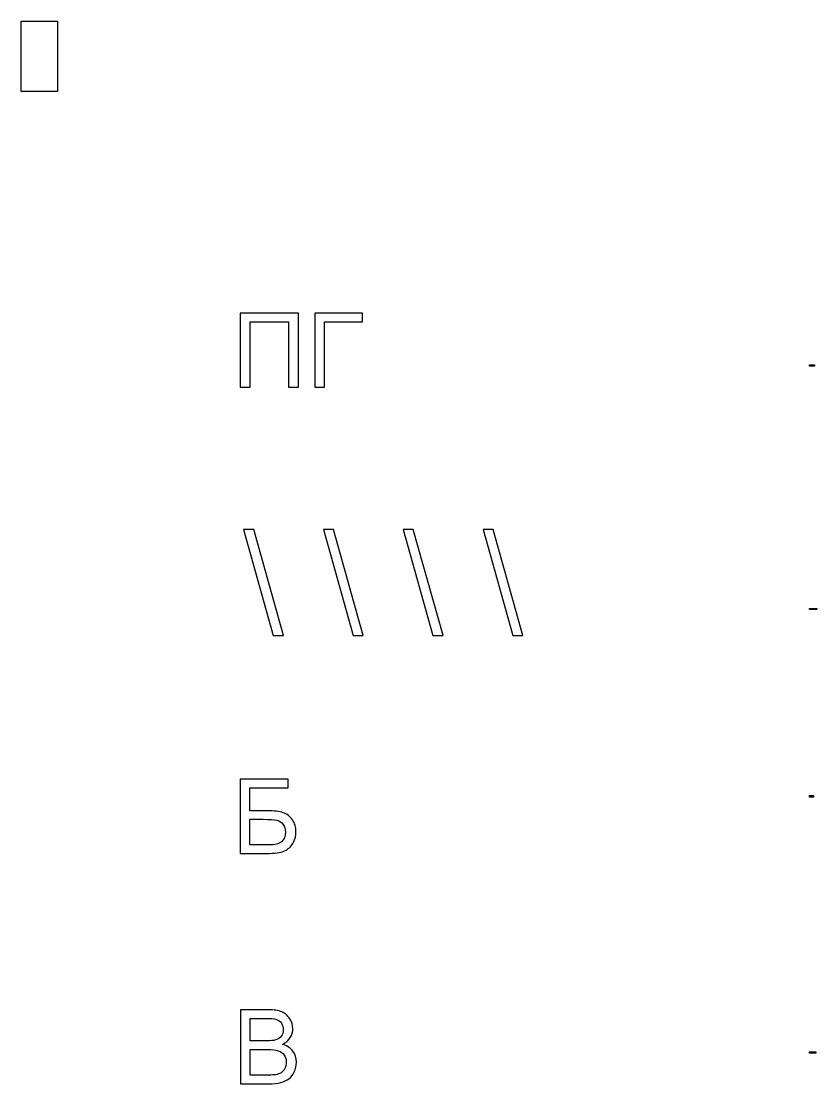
# Model space of a CAD drawing. Header units: millimetres. Extents: x -853 to 438, y -124 to 1504.
# Drawn here: x 178 to 373.4, y 785.7 to 1046.7 of the extents above; entities that cross this region are included whole.
import ezdxf

# ---------------------------------------------------------------- set-up
doc = ezdxf.new("R2010")
doc.units = ezdxf.units.MM
doc.header["$MEASUREMENT"] = 0
doc.header["$XCLIPFRAME"] = 0
doc.layers.add('layer 1', color=7, linetype='Continuous', plot=False)
picture_1 = doc.add_image_def('image1.png', size_in_pixel=(45983, 89630))
picture_2 = doc.add_image_def('image11.png', size_in_pixel=(7948, 1879))
picture_3 = doc.add_image_def('image12.png', size_in_pixel=(5230, 2367))
picture_4 = doc.add_image_def('image13.png', size_in_pixel=(9087, 1374))
picture_5 = doc.add_image_def('image14.png', size_in_pixel=(6372, 1851))

msp = doc.modelspace()

# ---------------------------------------------------------------- linework, layer by layer
at = {"layer": 'layer 1', "color": 142}
for points, knots in [([(231.83, 975.02), (231.83, 975.02), (246.11, 975.02), (246.11, 975.02), (246.11, 975.02), (246.11, 956.83), (246.11, 956.83), (246.11, 956.83), (243.7, 956.83), (243.7, 956.83), (243.7, 956.83), (243.7, 972.89), (243.7, 972.89), (243.7, 972.89), (234.25, 972.89), (234.25, 972.89), (234.25, 972.89), (234.25, 956.83), (234.25, 956.83), (234.25, 956.83), (231.83, 956.83), (231.83, 956.83), (231.83, 956.83), (231.83, 975.02), (231.83, 975.02)], [0, 0, 0, 0, 0.125, 0.125, 0.125, 0.25, 0.25, 0.25, 0.375, 0.375, 0.375, 0.5, 0.5, 0.5, 0.625, 0.625, 0.625, 0.75, 0.75, 0.75, 0.875, 0.875, 0.875, 1, 1, 1, 1]), ([(250.12, 975.02), (250.12, 975.02), (261.88, 975.02), (261.88, 975.02), (261.88, 975.02), (261.88, 972.89), (261.88, 972.89), (261.88, 972.89), (252.53, 972.89), (252.53, 972.89), (252.53, 972.89), (252.53, 956.83), (252.53, 956.83), (252.53, 956.83), (250.12, 956.83), (250.12, 956.83), (250.12, 956.83), (250.12, 975.02), (250.12, 975.02)], [0, 0, 0, 0, 0.166667, 0.166667, 0.166667, 0.333333, 0.333333, 0.333333, 0.5, 0.5, 0.5, 0.666667, 0.666667, 0.666667, 0.833333, 0.833333, 0.833333, 1, 1, 1, 1]), ([(239.94, 895.8), (239.94, 895.8), (232.63, 921.91), (232.63, 921.91), (232.63, 921.91), (235.12, 921.91), (235.12, 921.91), (235.12, 921.91), (242.42, 895.8), (242.42, 895.8), (242.42, 895.8), (239.94, 895.8), (239.94, 895.8)], [0, 0, 0, 0, 0.25, 0.25, 0.25, 0.5, 0.5, 0.5, 0.75, 0.75, 0.75, 1, 1, 1, 1]), ([(259.54, 895.8), (259.54, 895.8), (252.24, 921.91), (252.24, 921.91), (252.24, 921.91), (254.72, 921.91), (254.72, 921.91), (254.72, 921.91), (262.02, 895.8), (262.02, 895.8), (262.02, 895.8), (259.54, 895.8), (259.54, 895.8)], [0, 0, 0, 0, 0.25, 0.25, 0.25, 0.5, 0.5, 0.5, 0.75, 0.75, 0.75, 1, 1, 1, 1]), ([(279.14, 895.8), (279.14, 895.8), (271.84, 921.91), (271.84, 921.91), (271.84, 921.91), (274.32, 921.91), (274.32, 921.91), (274.32, 921.91), (281.62, 895.8), (281.62, 895.8), (281.62, 895.8), (279.14, 895.8), (279.14, 895.8)], [0, 0, 0, 0, 0.25, 0.25, 0.25, 0.5, 0.5, 0.5, 0.75, 0.75, 0.75, 1, 1, 1, 1]), ([(298.74, 895.8), (298.74, 895.8), (291.44, 921.91), (291.44, 921.91), (291.44, 921.91), (293.92, 921.91), (293.92, 921.91), (293.92, 921.91), (301.23, 895.8), (301.23, 895.8), (301.23, 895.8), (298.74, 895.8), (298.74, 895.8)], [0, 0, 0, 0, 0.25, 0.25, 0.25, 0.5, 0.5, 0.5, 0.75, 0.75, 0.75, 1, 1, 1, 1]), ([(231.79, 860.51), (231.79, 860.51), (243.6, 860.51), (243.6, 860.51), (243.6, 860.51), (243.6, 858.38), (243.6, 858.38), (243.6, 858.38), (234.21, 858.38), (234.21, 858.38), (234.21, 858.38), (234.21, 852.76), (234.21, 852.76), (234.21, 852.76), (238.55, 852.76), (238.55, 852.76), (240.15, 852.76), (241.43, 852.61), (242.38, 852.3), (243.32, 852), (244.08, 851.42), (244.65, 850.57), (245.23, 849.72), (245.51, 848.74), (245.51, 847.61), (245.51, 846.69), (245.31, 845.83), (244.9, 845.04), (244.48, 844.24), (243.87, 843.59), (243.06, 843.08), (242.25, 842.58), (240.87, 842.32), (238.92, 842.32), (238.92, 842.32), (231.79, 842.32), (231.79, 842.32), (231.79, 842.32), (231.79, 860.51), (231.79, 860.51)], [0, 0, 0, 0, 0.076923, 0.076923, 0.076923, 0.153846, 0.153846, 0.153846, 0.230769, 0.230769, 0.230769, 0.307692, 0.307692, 0.307692, 0.384615, 0.384615, 0.384615, 0.461538, 0.461538, 0.461538, 0.538462, 0.538462, 0.538462, 0.615385, 0.615385, 0.615385, 0.692308, 0.692308, 0.692308, 0.769231, 0.769231, 0.769231, 0.846154, 0.846154, 0.846154, 0.923077, 0.923077, 0.923077, 1, 1, 1, 1]), ([(234.21, 844.38), (234.21, 844.38), (239.02, 844.38), (239.02, 844.38), (240.32, 844.38), (241.29, 844.64), (241.94, 845.17), (242.59, 845.7), (242.92, 846.49), (242.92, 847.55), (242.92, 848.3), (242.73, 848.93), (242.36, 849.43), (241.99, 849.94), (241.47, 850.27), (240.81, 850.44), (240.15, 850.6), (239.01, 850.68), (237.42, 850.68), (237.42, 850.68), (234.21, 850.68), (234.21, 850.68), (234.21, 850.68), (234.21, 844.38), (234.21, 844.38)], [0, 0, 0, 0, 0.125, 0.125, 0.125, 0.25, 0.25, 0.25, 0.375, 0.375, 0.375, 0.5, 0.5, 0.5, 0.625, 0.625, 0.625, 0.75, 0.75, 0.75, 0.875, 0.875, 0.875, 1, 1, 1, 1]), ([(231.88, 785.73), (231.88, 785.73), (231.88, 803.91), (231.88, 803.91), (231.88, 803.91), (238.71, 803.91), (238.71, 803.91), (240.1, 803.91), (241.21, 803.73), (242.05, 803.36), (242.89, 803), (243.55, 802.43), (244.02, 801.66), (244.5, 800.9), (244.74, 800.1), (244.74, 799.26), (244.74, 798.49), (244.52, 797.76), (244.11, 797.07), (243.69, 796.38), (243.05, 795.83), (242.2, 795.41), (243.3, 795.08), (244.15, 794.53), (244.74, 793.75), (245.33, 792.98), (245.62, 792.06), (245.62, 791), (245.62, 790.15), (245.44, 789.36), (245.08, 788.62), (244.72, 787.89), (244.28, 787.33), (243.75, 786.93), (243.22, 786.54), (242.56, 786.24), (241.76, 786.03), (240.96, 785.83), (239.98, 785.73), (238.82, 785.73), (238.82, 785.73), (231.88, 785.73), (231.88, 785.73)], [0, 0, 0, 0, 0.071429, 0.071429, 0.071429, 0.142857, 0.142857, 0.142857, 0.214286, 0.214286, 0.214286, 0.285714, 0.285714, 0.285714, 0.357143, 0.357143, 0.357143, 0.428571, 0.428571, 0.428571, 0.5, 0.5, 0.5, 0.571429, 0.571429, 0.571429, 0.642857, 0.642857, 0.642857, 0.714286, 0.714286, 0.714286, 0.785714, 0.785714, 0.785714, 0.857143, 0.857143, 0.857143, 0.928571, 0.928571, 0.928571, 1, 1, 1, 1]), ([(234.3, 796.27), (234.3, 796.27), (238.23, 796.27), (238.23, 796.27), (239.3, 796.27), (240.06, 796.34), (240.52, 796.48), (241.14, 796.66), (241.6, 796.97), (241.91, 797.39), (242.22, 797.81), (242.37, 798.34), (242.37, 798.98), (242.37, 799.59), (242.23, 800.12), (241.94, 800.58), (241.65, 801.04), (241.24, 801.36), (240.7, 801.53), (240.16, 801.7), (239.24, 801.78), (237.93, 801.78), (237.93, 801.78), (234.3, 801.78), (234.3, 801.78), (234.3, 801.78), (234.3, 796.27), (234.3, 796.27)], [0, 0, 0, 0, 0.111111, 0.111111, 0.111111, 0.222222, 0.222222, 0.222222, 0.333333, 0.333333, 0.333333, 0.444444, 0.444444, 0.444444, 0.555556, 0.555556, 0.555556, 0.666667, 0.666667, 0.666667, 0.777778, 0.777778, 0.777778, 0.888889, 0.888889, 0.888889, 1, 1, 1, 1]), ([(234.3, 787.86), (234.3, 787.86), (238.83, 787.86), (238.83, 787.86), (239.61, 787.86), (240.15, 787.89), (240.47, 787.95), (241.02, 788.05), (241.48, 788.21), (241.86, 788.45), (242.23, 788.68), (242.53, 789.02), (242.78, 789.46), (243.02, 789.91), (243.14, 790.42), (243.14, 791), (243.14, 791.68), (242.96, 792.27), (242.61, 792.77), (242.26, 793.28), (241.78, 793.63), (241.16, 793.83), (240.55, 794.03), (239.66, 794.14), (238.5, 794.14), (238.5, 794.14), (234.3, 794.14), (234.3, 794.14), (234.3, 794.14), (234.3, 787.86), (234.3, 787.86)], [0, 0, 0, 0, 0.1, 0.1, 0.1, 0.2, 0.2, 0.2, 0.3, 0.3, 0.3, 0.4, 0.4, 0.4, 0.5, 0.5, 0.5, 0.6, 0.6, 0.6, 0.7, 0.7, 0.7, 0.8, 0.8, 0.8, 0.9, 0.9, 0.9, 1, 1, 1, 1])]:
    msp.add_open_spline(points, degree=3, knots=knots, dxfattribs=at)

# ---------------------------------------------------------------- pictures from other files: only their frames are drawn
at = {"layer": 'layer 1'}
image = msp.add_image(picture_1, insert=(175.6, -200.94), size_in_units=(638.67, 1244.87), dxfattribs=at)
image.set_boundary_path([(175.6, -201), (814.3, 1044)])
image = msp.add_image(picture_5, insert=(366.55, 949.81), size_in_units=(88.51, 25.72), dxfattribs=at)
image.set_boundary_path([(366.6, 949.8), (455, 975.5)])
image = msp.add_image(picture_4, insert=(366.55, 895.84), size_in_units=(126.22, 19.09), dxfattribs=at)
image.set_boundary_path([(366.6, 895.8), (492.8, 914.9)])
image = msp.add_image(picture_3, insert=(366.53, 835.3), size_in_units=(72.64, 32.88), dxfattribs=at)
image.set_boundary_path([(366.5, 835.3), (439.2, 868.2)])
image = msp.add_image(picture_2, insert=(366.55, 778.32), size_in_units=(110.4, 26.11), dxfattribs=at)
image.set_boundary_path([(366.6, 778.3), (477, 804.4)])

doc.saveas('drawing.dxf')
